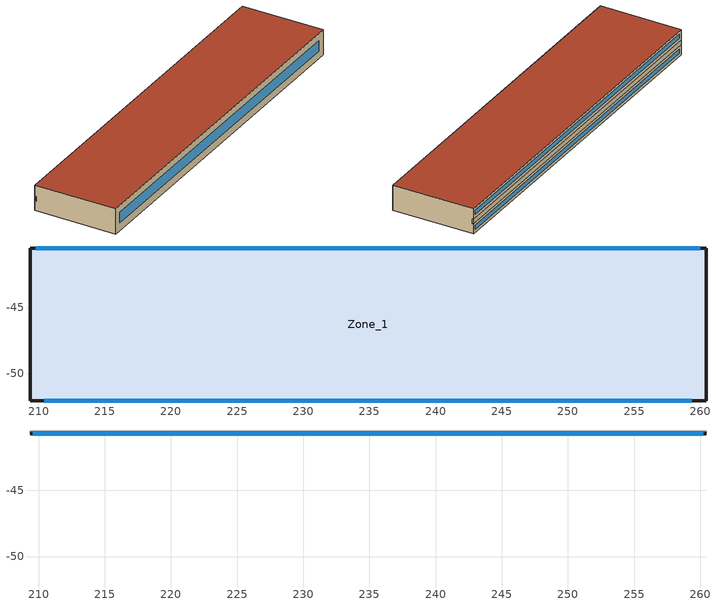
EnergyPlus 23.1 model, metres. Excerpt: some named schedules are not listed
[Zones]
Zone_1
 floor outside (UVal_0.3_Mass): 209.35,-40.52 260.44,-40.52 260.44,-52.06 209.35,-52.06 z9.18
 wall outside (UVal_0.3_Light): 260.44,-40.52 209.35,-40.52 z11.33:12.82; 260.44,-40.52 209.35,-40.52 z9.18:10.66; 209.35,-52.06 260.44,-52.06 z9.18:12.82; 260.44,-52.06,9.18 260.44,-40.52,9.18 260.44,-40.52,10.66 260.44,-40.71,10.58 260.44,-40.71,11.25 260.44,-40.52,11.33 260.44,-40.52,12.82 260.44,-52.06,12.82; 209.35,-40.52,9.18 209.35,-52.06,9.18 209.35,-52.06,12.82 209.35,-40.52,12.82 209.35,-40.52,11.33 209.35,-40.71,11.25 209.35,-40.71,10.58 209.35,-40.52,10.66
 wall to Zone_0 (Interior Partition (Mass)_FLIPPED): 260.44,-40.52 209.35,-40.52 z10.66:11.33; 260.44,-40.71,10.58 260.44,-40.52,10.66 260.44,-40.52,11.33 260.44,-40.71,11.25; 209.35,-40.52,10.66 209.35,-40.71,10.58 209.35,-40.71,11.25 209.35,-40.52,11.33
 window (90.1-2019 Nonresidential CZ 0 Glazing (Operable)): 260,-40.52 209.79,-40.52 z11.77:12.38; 260,-40.52 209.79,-40.52 z9.62:10.22; 210.41,-52.06 259.38,-52.06 z10.24:11.76
 roof outside (300mmInsulation 200mmConcrete): 209.35,-40.52 209.35,-52.06 260.44,-52.06 260.44,-40.52 z12.82
Zone_0
 floor outside (UVal_0.3_Mass): 260.44,-40.71,10.58 209.35,-40.71,10.58 209.35,-40.52,10.66 260.44,-40.52,10.66
 wall outside (UVal_0.3_Light): 209.35,-40.71 260.44,-40.71 z10.58:11.25
 window (90.1-2019 Nonresidential CZ 0 Glazing (Operable)): 209.55,-40.71 260.24,-40.71 z10.78:11.05
 roof outside (300mmInsulation 200mmConcrete): 209.35,-40.71,11.25 260.44,-40.71,11.25 260.44,-40.52,11.33 209.35,-40.52,11.33
[Site:GroundTemperature:BuildingSurface]
18, 18, 18, 18, 18, 18, 18, 18, 18, 18, 18, 18
[Site:GroundReflectance]
0.2, 0.2, 0.2, 0.2, 0.2, 0.2, 0.2, 0.2, 0.2, 0.2, 0.2, 0.2
[Site:GroundReflectance:SnowModifier]
1, 1
[Site:WeatherStation]
Wind Sensor Height Above Ground {m}=10; Wind Speed Profile Exponent=0.22; Wind Speed Profile Boundary Layer Thickness {m}=370; Air Temperature Sensor Height Above Ground {m}=1.5
[SizingPeriod:WeatherFileConditionType] Use Weather File Daylight Saving Period=No; Use Weather File Rain and Snow Indicators=No
Name | Period Selection | Day Type
Extreme Summer Weather Period for Design | SummerExtreme | SummerDesignDay
Extreme Winter Weather Period for Design | WinterExtreme | WinterDesignDay
[Building]
Building: North Axis {deg}=0; Terrain=Suburbs; Loads Convergence Tolerance Value=0.04; Temperature Convergence Tolerance Value {deltaC}=0.25; Solar Distribution=FullExterior; Maximum Number of Warmup Days=25; Minimum Number of Warmup Days=6
[Construction]
Interior Partition (Mass)_FLIPPED: Plaster_0.013_Interior Partition (Mass), Plaster_0.013_Interior Partition (Mass)
300mmInsulation 200mmConcrete: XPS Board_0.3_300mmInsulation 200mmConcrete, General Concrete_0.2_300mmInsulation 200mmConcrete
UVal_0.3_Mass: Mineral Wool_0.1255_UVal_0.3_Mass, General Concrete_0.2_UVal_0.3_Mass
UVal_0.3_Light: Mineral Wool_0.127_UVal_0.3_Light, Gypsum Board_0.02_UVal_0.3_Light
90.1-2019 Nonresidential CZ 0 Glazing (Operable): 90.1-2019 Nonresidential CZ 0 Glazing (Operable)Window
[Material]
Plaster_0.013_Interior Partition (Mass): Roughness=Rough; @Interior Partition (Mass):Plaster-Thickness@ [m]=0.013; @Interior Partition (Mass):Plaster-Conductivity@ [W/m-K]=1; @Interior Partition (Mass):Plaster-Density@ [kg/m3]=2000; @Interior Partition (Mass):Plaster-SpecificHeat@ [J/kg-K]=1130; @Interior Partition (Mass):Plaster-ThermalEmittance@=0.9; @Interior Partition (Mass):Plaster-SolarAbsorptance@=0.7; @Interior Partition (Mass):Plaster-VisibleAbsorptance@=0.7
XPS Board_0.3_300mmInsulation 200mmConcrete: Roughness=Rough; @300mmInsulation 200mmConcrete:XPS Board-Thickness@ [m]=0.3; @300mmInsulation 200mmConcrete:XPS Board-Conductivity@ [W/m-K]=0.034; @300mmInsulation 200mmConcrete:XPS Board-Density@ [kg/m3]=35; @300mmInsulation 200mmConcrete:XPS Board-SpecificHeat@ [J/kg-K]=1400; @300mmInsulation 200mmConcrete:XPS Board-ThermalEmittance@=0.9; @300mmInsulation 200mmConcrete:XPS Board-SolarAbsorptance@=0.7; @300mmInsulation 200mmConcrete:XPS Board-VisibleAbsorptance@=0.7
General Concrete_0.2_300mmInsulation 200mmConcrete: Roughness=Rough; @300mmInsulation 200mmConcrete:General Concrete-Thickness@ [m]=0.2; @300mmInsulation 200mmConcrete:General Concrete-Conductivity@ [W/m-K]=2; @300mmInsulation 200mmConcrete:General Concrete-Density@ [kg/m3]=2400; @300mmInsulation 200mmConcrete:General Concrete-SpecificHeat@ [J/kg-K]=950; @300mmInsulation 200mmConcrete:General Concrete-ThermalEmittance@=0.9; @300mmInsulation 200mmConcrete:General Concrete-SolarAbsorptance@=0.7; @300mmInsulation 200mmConcrete:General Concrete-VisibleAbsorptance@=0.7
Mineral Wool_0.1255_UVal_0.3_Mass: Roughness=Rough; @UVal_0.3_Mass:Mineral Wool-Thickness@ [m]=0.1255; @UVal_0.3_Mass:Mineral Wool-Conductivity@ [W/m-K]=0.041; @UVal_0.3_Mass:Mineral Wool-Density@ [kg/m3]=155; @UVal_0.3_Mass:Mineral Wool-SpecificHeat@ [J/kg-K]=1130; @UVal_0.3_Mass:Mineral Wool-ThermalEmittance@=0.9; @UVal_0.3_Mass:Mineral Wool-SolarAbsorptance@=0.7; @UVal_0.3_Mass:Mineral Wool-VisibleAbsorptance@=0.7
General Concrete_0.2_UVal_0.3_Mass: Roughness=Rough; @UVal_0.3_Mass:General Concrete-Thickness@ [m]=0.2; @UVal_0.3_Mass:General Concrete-Conductivity@ [W/m-K]=2; @UVal_0.3_Mass:General Concrete-Density@ [kg/m3]=2400; @UVal_0.3_Mass:General Concrete-SpecificHeat@ [J/kg-K]=950; @UVal_0.3_Mass:General Concrete-ThermalEmittance@=0.9; @UVal_0.3_Mass:General Concrete-SolarAbsorptance@=0.7; @UVal_0.3_Mass:General Concrete-VisibleAbsorptance@=0.7
Mineral Wool_0.127_UVal_0.3_Light: Roughness=Rough; @UVal_0.3_Light:Mineral Wool-Thickness@ [m]=0.127; @UVal_0.3_Light:Mineral Wool-Conductivity@ [W/m-K]=0.041; @UVal_0.3_Light:Mineral Wool-Density@ [kg/m3]=155; @UVal_0.3_Light:Mineral Wool-SpecificHeat@ [J/kg-K]=1130; @UVal_0.3_Light:Mineral Wool-ThermalEmittance@=0.9; @UVal_0.3_Light:Mineral Wool-SolarAbsorptance@=0.7; @UVal_0.3_Light:Mineral Wool-VisibleAbsorptance@=0.7
Gypsum Board_0.02_UVal_0.3_Light: Roughness=MediumSmooth; @UVal_0.3_Light:Gypsum Board-Thickness@ [m]=0.02; @UVal_0.3_Light:Gypsum Board-Conductivity@ [W/m-K]=0.16; @UVal_0.3_Light:Gypsum Board-Density@ [kg/m3]=800; @UVal_0.3_Light:Gypsum Board-SpecificHeat@ [J/kg-K]=1090; @UVal_0.3_Light:Gypsum Board-ThermalEmittance@=0.9; @UVal_0.3_Light:Gypsum Board-SolarAbsorptance@=0.7; @UVal_0.3_Light:Gypsum Board-VisibleAbsorptance@=0.7
[WindowMaterial:SimpleGlazingSystem]
90.1-2019 Nonresidential CZ 0 Glazing (Operable)Window: @90.1-2019 Nonresidential CZ 0 Glazing (Operable)-UValue@=3.52052; @90.1-2019 Nonresidential CZ 0 Glazing (Operable)-SolarHeatGainCoefficient@=0.2; @90.1-2019 Nonresidential CZ 0 Glazing (Operable)-VisibleTransmittance@=0.22
[Zone] Rotation [deg]=0; Type=1; Multiplier=1; Zone Inside Convection Algorithm=TARP; Zone Outside Convection Algorithm=DOE-2
Name | Volume [m3] | Area [m2]
Zone_0 | 6.41656 | 10.4188
Zone_1 | 2144.97 | 589.511
[People] OccupancySchedule=occOffice_M; Number of People Calculation Method=People/Area; PeopleDensity [person/m2]=0.43; Fraction Radiant=0.3; Sensible Heat Fraction=AUTOCALCULATE; Carbon Dioxide Generation Rate [m3/s-W]=3.82e-08; Enable ASHRAE 55 Comfort Warnings=No; Mean Radiant Temperature Calculation Type=ZoneAveraged; Clothing Insulation Calculation Method=DynamicClothingModelASHRAE55; Air Velocity Schedule=AirSpeed 0; Thermal Comfort Model 1 Type=AdaptiveASH55
Name | Zone or ZoneList | Activity Level Schedule | Work Efficiency Schedule
People Zone_0 | Zone_0 | Zone_0PeopleActivity | Zone_0WorkEfficiency
People Zone_1 | Zone_1 | Zone_1PeopleActivity | Zone_1WorkEfficiency
[ElectricEquipment] EquipmentAvailibilitySchedule=equipOffice_M; Design Level Calculation Method=Watts/Area; EquipmentPowerDensity [W/m2]=39.11; Fraction Latent=0; Fraction Radiant=.2; Fraction Lost=0
Name | Zone or ZoneList
Zone_0 Equipment | Zone_0
Zone_1 Equipment | Zone_1
[Lights] LightsAvailibilitySchedule=lightsOffice_M; Design Level Calculation Method=Watts/Area; LightingPowerDensity [W/m2]=25.6; Return Air Fraction=0; Fraction Radiant=.42; Fraction Visible=.18; Fraction Replaceable=1
Name | Zone or ZoneList
Zone_0 General lighting | Zone_0
Zone_1 General lighting | Zone_1
[Daylighting:Controls] Daylighting Method=SplitFlux; Lighting control type { 1 = continuous,2 = stepped,3 = continuous / off}=Continuous; Minimum Input Power Fraction for Continuous Dimming Control=0.1; Minimum Light Output Fraction for Continuous Dimming Control=0.1; Number of Stepped Control Steps=3; Probability Lighting will be Reset When Needed in Manual Stepped Control=1; Maximum Allowable Discomfort Glare Index=22; Fraction of Zone Controlled by Reference Point 1=1
Name | Zone | @Zone_0-LightsAvailibilitySchedule@ | Daylighting Reference Point 1 | @Zone_0-IlluminanceSetpoint@ [lux at Reference Point 1] | @Zone_1-LightsAvailibilitySchedule@ | @Zone_1-IlluminanceSetpoint@ [lux at Reference Point 1]
Zone_0_DaylCtrl | Zone_0 | lightsOffice_M | Zone_0_DaylCtrlRefPt1 | 500
Zone_1_DaylCtrl | Zone_1 |  | Zone_1_DaylCtrlRefPt1 |  | lightsOffice_M | 500
[ZoneVentilation:WindandStackOpenArea] Opening Effectiveness=0; Effective Angle {deg}=0; Discharge Coefficient for Opening=0.6; Minimum Indoor Temperature {C}=22; Maximum Indoor Temperature {C}=100; Delta Temperature {deltaC}=1; Minimum Outdoor Temperature {C}=0; Maximum Outdoor Temperature {C}=30; Maximum Wind Speed {m/s}=40
Name | Zone | Opening Area {m2} | Opening Area Fraction Schedule | Height Difference {m}
Zone_0NatVent_Buoy | Zone_0 | 10.9331 | NatVentAvail_Zone_0 | 0.0674091
Zone_1NatVent_Buoy | Zone_1 | 108.024 | NatVentAvail_Zone_1 | 0.692944
[ZoneInfiltration:DesignFlowRate] Schedule=On; Design Flow Rate Calculation Method=Flow/ExteriorArea; Flow per Exterior Surface Area [m3/s-m2]=0.00056896
Name | Zone or ZoneList | @Zone_0-InfiltrationConstantCoefficient@ | @Zone_0-InfiltrationTemperatureCoefficient@ | @Zone_0-InfiltrationWindVelocityCoefficient@ | @Zone_0-InfiltrationWindVelocitySquaredCoefficient@ | @Zone_1-InfiltrationConstantCoefficient@ | @Zone_1-InfiltrationTemperatureCoefficient@ | @Zone_1-InfiltrationWindVelocityCoefficient@ | @Zone_1-InfiltrationWindVelocitySquaredCoefficient@
Zone_0Infiltration | Zone_0 | 1 | 0 | 0 | 0
Zone_1Infiltration | Zone_1 |  |  |  |  | 1 | 0 | 0 | 0
[Zone equipment]
Zone_0: Zone_0 Ideal Loads Air
Zone_1: Zone_1 Ideal Loads Air
[Sizing:Zone] Zone Cooling Design Supply Air Temperature Input Method=SupplyAirTemperature; Zone Cooling Design Supply Air Temperature {C}=12; Zone Heating Design Supply Air Temperature Input Method=SupplyAirTemperature; Zone Heating Design Supply Air Temperature {C}=35; Zone Cooling Design Supply Air Humidity Ratio {kgWater/kgDryAir}=0.009; Zone Heating Design Supply Air Humidity Ratio {kgWater/kgDryAir}=0.004; Zone Heating Sizing Factor=1.15; Zone Cooling Sizing Factor=1.15; Cooling Design Air Flow Method=DesignDay; Heating Design Air Flow Method=DesignDay
Name | Design Specification Outdoor Air Object
Zone_0 | Zone_0MinFreshAir
Zone_1 | Zone_1MinFreshAir
[ZoneControl:Thermostat]
Name | Zone or ZoneList | Control Type Schedule | Control 1
Zone_0 Thermostat | Zone_0 | Zone_0_ZoneControlTypeSched | Dual Setpoint - Zone Zone_0
Zone_1 Thermostat | Zone_1 | Zone_1_ZoneControlTypeSched | Dual Setpoint - Zone Zone_1
[ThermostatSetpoint:DualSetpoint]
Name | Heating Setpoint Temperature Schedule | Cooling Setpoint Temperature Schedule
Dual Setpoint - Zone Zone_0 | Zone_0Heating_SP_Sch | Zone_0Cooling_SP_Sch
Dual Setpoint - Zone Zone_1 | Zone_1Heating_SP_Sch | Zone_1Cooling_SP_Sch
[DesignSpecification:OutdoorAir] Outdoor Air Method=Sum; MechVentSchedule=AllOn
Name | @Zone_0-MinFreshAirPerson@ [m3/s-person] | @Zone_0-MinFreshAirArea@ [m3/s-m2] | @Zone_1-MinFreshAirPerson@ [m3/s-person] | @Zone_1-MinFreshAirArea@ [m3/s-m2]
Zone_0MinFreshAir | 0.01 | 0.001
Zone_1MinFreshAir |  |  | 0.01 | 0.001
[Schedule:Constant]
On: 1
AirSpeed 0: 0
Zone_0PeopleActivity; Zone_1PeopleActivity: Any Number, 125.28
Zone_0WorkEfficiency; Zone_1WorkEfficiency: Any Number, 0
Zone_0_ZoneControlTypeSched; Zone_1_ZoneControlTypeSched: 4
[Schedule:Year]
occOffice_M: Fraction, occOffice_M_0, 1, 1, 12, 31
lightsOffice_M: Fraction, lightsOffice_M_0, 1, 1, 12, 31
equipOffice_M: Fraction, equipOffice_M_0, 1, 1, 12, 31
NatVentAvail_Zone_0: Fraction, NatVentAvail_Zone_0_0, 1, 1, 1, 7, NatVentAvail_Zone_0_1, 1, 8, 1, 14, NatVentAvail_Zone_0_2, 1, 15, 1, 21, NatVentAvail_Zone_0_3, 1, 22, 1, 28, NatVentAvail_Zone_0_4, 1, 29, 2, 4, NatVentAvail_Zone_0_5, 2, 5, 2, 11, NatVentAvail_Zone_0_6, 2, 12, 2, 18, NatVentAvail_Zone_0_7, 2, 19, 2, 25, NatVentAvail_Zone_0_8, 2, 26, 3, 4, NatVentAvail_Zone_0_9, 3, 5, 3, 11, NatVentAvail_Zone_0_10, 3, 12, 3, 18, NatVentAvail_Zone_0_11, 3, 19, 3, 25, NatVentAvail_Zone_0_12, 3, 26, 4, 1, NatVentAvail_Zone_0_13, 4, 2, 4, 8, NatVentAvail_Zone_0_14, 4, 9, 4, 15, NatVentAvail_Zone_0_15, 4, 16, 4, 22, NatVentAvail_Zone_0_16, 4, 23, 4, 29, NatVentAvail_Zone_0_17, 4, 30, 5, 6, NatVentAvail_Zone_0_18, 5, 7, 5, 13, NatVentAvail_Zone_0_19, 5, 14, 5, 20, NatVentAvail_Zone_0_20, 5, 21, 5, 27, NatVentAvail_Zone_0_21, 5, 28, 6, 3, NatVentAvail_Zone_0_22, 6, 4, 6, 10, NatVentAvail_Zone_0_23, 6, 11, 6, 17, NatVentAvail_Zone_0_24, 6, 18, 6, 24, NatVentAvail_Zone_0_25, 6, 25, 7, 1, NatVentAvail_Zone_0_26, 7, 2, 7, 8, NatVentAvail_Zone_0_27, 7, 9, 7, 15, NatVentAvail_Zone_0_28, 7, 16, 7, 22, NatVentAvail_Zone_0_29, 7, 23, 7, 29, NatVentAvail_Zone_0_30, 7, 30, 8, 5, NatVentAvail_Zone_0_31, 8, 6, 8, 12, NatVentAvail_Zone_0_32, 8, 13, 8, 19, NatVentAvail_Zone_0_33, 8, 20, 8, 26, NatVentAvail_Zone_0_34, 8, 27, 9, 2, NatVentAvail_Zone_0_35, 9, 3, 9, 9, NatVentAvail_Zone_0_36, 9, 10, 9, 16, NatVentAvail_Zone_0_37, 9, 17, 9, 23, NatVentAvail_Zone_0_38, 9, 24, 9, 30, NatVentAvail_Zone_0_39, 10, 1, 10, 7, NatVentAvail_Zone_0_40, 10, 8, 10, 14, NatVentAvail_Zone_0_41, 10, 15, 10, 21, NatVentAvail_Zone_0_42, 10, 22, 10, 28, NatVentAvail_Zone_0_43, 10, 29, 11, 4, NatVentAvail_Zone_0_44, 11, 5, 11, 11, NatVentAvail_Zone_0_45, 11, 12, 11, 18, NatVentAvail_Zone_0_46, 11, 19, 11, 25, NatVentAvail_Zone_0_47, 11, 26, 12, 2, NatVentAvail_Zone_0_48, 12, 3, 12, 9, NatVentAvail_Zone_0_49, 12, 10, 12, 16, NatVentAvail_Zone_0_50, 12, 17, 12, 23, NatVentAvail_Zone_0_51, 12, 24, 12, 30, NatVentAvail_Zone_0_52, 12, 31, 12, 31
NatVentAvail_Zone_1: Fraction, NatVentAvail_Zone_1_0, 1, 1, 1, 7, NatVentAvail_Zone_1_1, 1, 8, 1, 14, NatVentAvail_Zone_1_2, 1, 15, 1, 21, NatVentAvail_Zone_1_3, 1, 22, 1, 28, NatVentAvail_Zone_1_4, 1, 29, 2, 4, NatVentAvail_Zone_1_5, 2, 5, 2, 11, NatVentAvail_Zone_1_6, 2, 12, 2, 18, NatVentAvail_Zone_1_7, 2, 19, 2, 25, NatVentAvail_Zone_1_8, 2, 26, 3, 4, NatVentAvail_Zone_1_9, 3, 5, 3, 11, NatVentAvail_Zone_1_10, 3, 12, 3, 18, NatVentAvail_Zone_1_11, 3, 19, 3, 25, NatVentAvail_Zone_1_12, 3, 26, 4, 1, NatVentAvail_Zone_1_13, 4, 2, 4, 8, NatVentAvail_Zone_1_14, 4, 9, 4, 15, NatVentAvail_Zone_1_15, 4, 16, 4, 22, NatVentAvail_Zone_1_16, 4, 23, 4, 29, NatVentAvail_Zone_1_17, 4, 30, 5, 6, NatVentAvail_Zone_1_18, 5, 7, 5, 13, NatVentAvail_Zone_1_19, 5, 14, 5, 20, NatVentAvail_Zone_1_20, 5, 21, 5, 27, NatVentAvail_Zone_1_21, 5, 28, 6, 3, NatVentAvail_Zone_1_22, 6, 4, 6, 10, NatVentAvail_Zone_1_23, 6, 11, 6, 17, NatVentAvail_Zone_1_24, 6, 18, 6, 24, NatVentAvail_Zone_1_25, 6, 25, 7, 1, NatVentAvail_Zone_1_26, 7, 2, 7, 8, NatVentAvail_Zone_1_27, 7, 9, 7, 15, NatVentAvail_Zone_1_28, 7, 16, 7, 22, NatVentAvail_Zone_1_29, 7, 23, 7, 29, NatVentAvail_Zone_1_30, 7, 30, 8, 5, NatVentAvail_Zone_1_31, 8, 6, 8, 12, NatVentAvail_Zone_1_32, 8, 13, 8, 19, NatVentAvail_Zone_1_33, 8, 20, 8, 26, NatVentAvail_Zone_1_34, 8, 27, 9, 2, NatVentAvail_Zone_1_35, 9, 3, 9, 9, NatVentAvail_Zone_1_36, 9, 10, 9, 16, NatVentAvail_Zone_1_37, 9, 17, 9, 23, NatVentAvail_Zone_1_38, 9, 24, 9, 30, NatVentAvail_Zone_1_39, 10, 1, 10, 7, NatVentAvail_Zone_1_40, 10, 8, 10, 14, NatVentAvail_Zone_1_41, 10, 15, 10, 21, NatVentAvail_Zone_1_42, 10, 22, 10, 28, NatVentAvail_Zone_1_43, 10, 29, 11, 4, NatVentAvail_Zone_1_44, 11, 5, 11, 11, NatVentAvail_Zone_1_45, 11, 12, 11, 18, NatVentAvail_Zone_1_46, 11, 19, 11, 25, NatVentAvail_Zone_1_47, 11, 26, 12, 2, NatVentAvail_Zone_1_48, 12, 3, 12, 9, NatVentAvail_Zone_1_49, 12, 10, 12, 16, NatVentAvail_Zone_1_50, 12, 17, 12, 23, NatVentAvail_Zone_1_51, 12, 24, 12, 30, NatVentAvail_Zone_1_52, 12, 31, 12, 31
[Schedule:Week:Daily]
occOffice_M_0; lightsOffice_M_0; equipOffice_M_0: 77088b5f-ed82-42ba-b400-def5a643b049, 77088b5f-ed82-42ba-b400-def5a643b049, 77088b5f-ed82-42ba-b400-def5a643b049, 77088b5f-ed82-42ba-b400-def5a643b049, 77088b5f-ed82-42ba-b400-def5a643b049, 77088b5f-ed82-42ba-b400-def5a643b049, 77088b5f-ed82-42ba-b400-def5a643b049, 77088b5f-ed82-42ba-b400-def5a643b049, 77088b5f-ed82-42ba-b400-def5a643b049, 77088b5f-ed82-42ba-b400-def5a643b049, 77088b5f-ed82-42ba-b400-def5a643b049, 77088b5f-ed82-42ba-b400-def5a643b049
NatVentAvail_Zone_0_0: 2a518f80-de97-4bb9-af46-7a5617ea188c, 47d5e172-7297-4fef-9ea7-efa298b10b6d, c24f8aea-1dfe-4a02-816f-de10271d57a0, 1cbbe566-5f13-4dcf-ae0f-5bc44530deb6, 738e4c43-c86f-4278-9d3e-befb8e2fe039, 6d1a37e9-a8d0-401b-a47d-65825c45db54, cfb4d723-1773-4a2c-bf0c-f8168f039f06, 2a518f80-de97-4bb9-af46-7a5617ea188c, 2a518f80-de97-4bb9-af46-7a5617ea188c, 2a518f80-de97-4bb9-af46-7a5617ea188c, 2a518f80-de97-4bb9-af46-7a5617ea188c, 2a518f80-de97-4bb9-af46-7a5617ea188c
NatVentAvail_Zone_0_1: a2ee0572-c58b-4f4a-8b26-9f82c7ef978e, dd737f40-c321-4089-825c-55a95fa1484e, 90ebf90b-8091-49e9-a4b4-ebbd1242a453, 49e8a078-9901-45cf-9446-a39c354928b8, 2c235abc-c36e-4426-9da4-70d3cc6d7f61, 9856ad43-48ed-4d23-8c21-655afc350eb0, 2b83028e-0ad2-44e4-bbf9-14e9319295e5, a2ee0572-c58b-4f4a-8b26-9f82c7ef978e, a2ee0572-c58b-4f4a-8b26-9f82c7ef978e, a2ee0572-c58b-4f4a-8b26-9f82c7ef978e, a2ee0572-c58b-4f4a-8b26-9f82c7ef978e, a2ee0572-c58b-4f4a-8b26-9f82c7ef978e
NatVentAvail_Zone_0_2: f052acc6-df28-4e2a-a212-0ede1b08d9e5, 50e7fd2f-513f-4318-8dac-979635dd03cb, 2c235abc-c36e-4426-9da4-70d3cc6d7f61, 7e642da2-e4c3-4f66-860d-59ea307698f1, 47d5e172-7297-4fef-9ea7-efa298b10b6d, f913ca1a-c52a-4259-9014-1e8f4399746e, 677ea048-126d-42d0-b1e0-984ff82ab856, f052acc6-df28-4e2a-a212-0ede1b08d9e5, f052acc6-df28-4e2a-a212-0ede1b08d9e5, f052acc6-df28-4e2a-a212-0ede1b08d9e5, f052acc6-df28-4e2a-a212-0ede1b08d9e5, f052acc6-df28-4e2a-a212-0ede1b08d9e5
NatVentAvail_Zone_0_3: a957bf78-9302-48a8-a660-0af6b0267a2b, d4d43b22-6910-440b-bd69-453819fc78b2, 97f84dbe-9e50-4f19-b6d5-9147c075f3e8, 13c2069f-7f2b-4032-af22-d2257ecb7c86, 43fa2f1a-081e-4e57-9523-56809cfe9ae8, 2a518f80-de97-4bb9-af46-7a5617ea188c, 2c5ece8a-8cd3-48a1-8d32-dba01f61282a, a957bf78-9302-48a8-a660-0af6b0267a2b, a957bf78-9302-48a8-a660-0af6b0267a2b, a957bf78-9302-48a8-a660-0af6b0267a2b, a957bf78-9302-48a8-a660-0af6b0267a2b, a957bf78-9302-48a8-a660-0af6b0267a2b
NatVentAvail_Zone_0_4: c02b487c-343c-471e-be81-e33139612448, 81bfd1af-3ed5-403e-80ec-4a4fbec1f1d0, 4934fc49-db1e-494b-a805-a1d7657aecd0, 0eb65f95-943a-4c6f-bcb2-b52d1ae4e918, 96f81800-34da-4eb9-84c7-3f31430c5264, 8c95ba37-2a9a-4fdb-82d1-64b9beb8b07c, 81bfd1af-3ed5-403e-80ec-4a4fbec1f1d0, c02b487c-343c-471e-be81-e33139612448, c02b487c-343c-471e-be81-e33139612448, c02b487c-343c-471e-be81-e33139612448, c02b487c-343c-471e-be81-e33139612448, c02b487c-343c-471e-be81-e33139612448
NatVentAvail_Zone_0_5: b1491252-2028-4153-8a61-6493cbad3d1b, e707575f-bc4c-4089-bc94-ff85867305f2, c1dc3923-95b6-4a2e-9c91-c4782262732f, 0b997fd8-4aac-4612-8793-7564ac021fc0, 63b4f569-3e4d-4e7e-9ee5-26138d131d1b, bb3cded4-596f-4fe6-b286-6fbebae6384e, 5573caec-7eec-4ef4-acf2-bac33305f6b9, b1491252-2028-4153-8a61-6493cbad3d1b, b1491252-2028-4153-8a61-6493cbad3d1b, b1491252-2028-4153-8a61-6493cbad3d1b, b1491252-2028-4153-8a61-6493cbad3d1b, b1491252-2028-4153-8a61-6493cbad3d1b
NatVentAvail_Zone_0_6: f35037ca-fbd8-4963-ae31-45f3027a8ee4, 21d05566-82e3-4c5e-8334-fb49de5c2458, 03fb23c5-8bab-4270-99d3-62dd1b414376, 335e553b-d8ce-4f0d-b87d-e93ba1132adf, 3092ac31-7028-4560-b4f3-f1ee70c2b2f9, ab547eff-f473-4787-a973-d52507695cc9, 2c17ef98-4bdc-498b-bd5c-c32e9281ee34, f35037ca-fbd8-4963-ae31-45f3027a8ee4, f35037ca-fbd8-4963-ae31-45f3027a8ee4, f35037ca-fbd8-4963-ae31-45f3027a8ee4, f35037ca-fbd8-4963-ae31-45f3027a8ee4, f35037ca-fbd8-4963-ae31-45f3027a8ee4
NatVentAvail_Zone_0_7: caee7d5f-26fa-48af-a3f8-2b9354922236, 6a91578c-c5ac-4fd5-a678-06214a411efe, daa7dffc-faa2-44c0-9aff-7a8a22278adb, 2b6f6364-8ae1-4fb8-94cc-22b9181fa33a, b352f36f-0648-433d-b2e5-df2f810b7fa0, d0199849-811e-4b51-b3b1-aced9c8f4099, 8403e9a5-54d5-4e51-84ac-bd3cb015ce49, caee7d5f-26fa-48af-a3f8-2b9354922236, caee7d5f-26fa-48af-a3f8-2b9354922236, caee7d5f-26fa-48af-a3f8-2b9354922236, caee7d5f-26fa-48af-a3f8-2b9354922236, caee7d5f-26fa-48af-a3f8-2b9354922236
NatVentAvail_Zone_0_8: 3c0015a0-7c83-4975-8943-625b42cae14c, 9c365b88-51c0-4036-8902-e6414ebe87e9, acd1d2db-8263-4e17-a9ea-5fcf63168bfc, 5b01dc8a-455e-430f-be2b-e5a3199aa147, 9a3aec88-395d-4171-bab1-333be00cb719, deff7fb6-1233-4355-ba53-d50b61412139, 7a9c21eb-80cf-4c52-a404-22f649150de2, 3c0015a0-7c83-4975-8943-625b42cae14c, 3c0015a0-7c83-4975-8943-625b42cae14c, 3c0015a0-7c83-4975-8943-625b42cae14c, 3c0015a0-7c83-4975-8943-625b42cae14c, 3c0015a0-7c83-4975-8943-625b42cae14c
NatVentAvail_Zone_0_9: aa54b486-c036-4ccf-a5ec-482161f9d1a0, 4409dc2b-422c-48df-b806-3462b4ea9b75, 7a9c21eb-80cf-4c52-a404-22f649150de2, 15300256-523c-4ba7-9399-58c8b4cf82f0, 11c92792-121f-4a19-b1a8-cab4cc7b7568, 193ee268-4f1c-4491-b7dc-fc95fa7f2c22, d61deb23-7a2c-4bdb-87eb-37986b3f47b9, aa54b486-c036-4ccf-a5ec-482161f9d1a0, aa54b486-c036-4ccf-a5ec-482161f9d1a0, aa54b486-c036-4ccf-a5ec-482161f9d1a0, aa54b486-c036-4ccf-a5ec-482161f9d1a0, aa54b486-c036-4ccf-a5ec-482161f9d1a0
NatVentAvail_Zone_0_10: 6f7b168e-d2fe-4b2f-b041-8a0086aa92a8, 7a9c21eb-80cf-4c52-a404-22f649150de2, 8902fb73-14b3-4015-8892-243d7f4035e9, b9d64ca5-726b-46cd-8ea4-ae8daa22fcee, 6b67eb7a-aaec-4818-a05f-3f96ef897238, f8ea0db0-a31c-4801-8f99-5d2a0b011c13, 9652c9ee-0449-4b60-9731-b0c949bdf395, 6f7b168e-d2fe-4b2f-b041-8a0086aa92a8, 6f7b168e-d2fe-4b2f-b041-8a0086aa92a8, 6f7b168e-d2fe-4b2f-b041-8a0086aa92a8, 6f7b168e-d2fe-4b2f-b041-8a0086aa92a8, 6f7b168e-d2fe-4b2f-b041-8a0086aa92a8
NatVentAvail_Zone_0_11: 7a9c21eb-80cf-4c52-a404-22f649150de2, cca85a2b-502b-457d-be32-72bb628673fe, 89a12628-9f62-4179-9b97-b241d7d7c473, 4d93b0f2-717d-4438-857c-af80a3c4e3bf, 7ae87f65-995a-49f3-a33d-63d19bd1f764, faaba768-ddd8-4938-9a8a-62429549dfe6, 32b04c42-fe6a-4795-81cb-188a09a98502, 7a9c21eb-80cf-4c52-a404-22f649150de2, 7a9c21eb-80cf-4c52-a404-22f649150de2, 7a9c21eb-80cf-4c52-a404-22f649150de2, 7a9c21eb-80cf-4c52-a404-22f649150de2, 7a9c21eb-80cf-4c52-a404-22f649150de2
NatVentAvail_Zone_0_12: 8d6d8014-f4c9-4cd8-93b3-1ca0af03c994, ca792081-6c4f-4f1f-b278-1aedaaaf0698, 3e417aa0-8741-4103-bd16-7ad589803e2b, f07e16d1-21e8-4230-9ed4-3984e175f0bb, d1427d59-8656-42cc-922f-e5ba14e9b123, 51c70e09-dba3-4ead-b776-e0524bafae63, 89a5dd6a-1b7c-47de-b88e-d5f004eb6d34, 8d6d8014-f4c9-4cd8-93b3-1ca0af03c994, 8d6d8014-f4c9-4cd8-93b3-1ca0af03c994, 8d6d8014-f4c9-4cd8-93b3-1ca0af03c994, 8d6d8014-f4c9-4cd8-93b3-1ca0af03c994, 8d6d8014-f4c9-4cd8-93b3-1ca0af03c994
NatVentAvail_Zone_0_13: a7c5f3d4-208d-459e-bce0-384e2fbacbd3, 559ff331-aaec-42fd-9f7f-fe954d016d68, dfaa4633-e67a-4a0a-9be0-da729e541791, 82b44f58-5861-43ca-8494-60492f3df2e9, 2af22c84-25c7-4b5c-8f75-3d119aca7bbb, 08b04fac-b8e4-494d-8755-c7d5a0cc9b75, a4c1f0bd-d03a-467d-8bdf-c1c425ec8177, a7c5f3d4-208d-459e-bce0-384e2fbacbd3, a7c5f3d4-208d-459e-bce0-384e2fbacbd3, a7c5f3d4-208d-459e-bce0-384e2fbacbd3, a7c5f3d4-208d-459e-bce0-384e2fbacbd3, a7c5f3d4-208d-459e-bce0-384e2fbacbd3
NatVentAvail_Zone_0_14: 360e8374-bdae-492e-9e92-d59e597f767b, 4cac9b0b-0590-428a-a751-05f1bf1a5be3, 24977081-ed4a-4a27-9e8c-b11cadde68b4, 5616d25d-ec74-4691-9958-6c9f7899a0cb, cb711628-c3b2-4d1e-b0cb-4b5bdd440211, c75690f4-39e2-4745-947c-6061b83dd841, e04b1f85-e567-460b-bb56-c5208498b013, 360e8374-bdae-492e-9e92-d59e597f767b, 360e8374-bdae-492e-9e92-d59e597f767b, 360e8374-bdae-492e-9e92-d59e597f767b, 360e8374-bdae-492e-9e92-d59e597f767b, 360e8374-bdae-492e-9e92-d59e597f767b
NatVentAvail_Zone_0_15: 51aa7eb5-1467-42c0-abf6-2a68a3222b07, 6def4635-e2e4-4e7b-b2ac-ce7b5f61a31c, b6858ce3-132b-4dad-9ce2-6c57d3e2b7a2, 6ee5e2ac-34a7-49e2-baf8-49d15d107df6, 02120f08-4f7f-42a2-8188-d59a1e894634, abee59a3-edce-4826-b702-dad5f60b9c61, 7d33f980-9bc0-47de-a709-0d46a6c5ad86, 51aa7eb5-1467-42c0-abf6-2a68a3222b07, 51aa7eb5-1467-42c0-abf6-2a68a3222b07, 51aa7eb5-1467-42c0-abf6-2a68a3222b07, 51aa7eb5-1467-42c0-abf6-2a68a3222b07, 51aa7eb5-1467-42c0-abf6-2a68a3222b07
NatVentAvail_Zone_0_16: 32ce63b6-7258-4c37-a670-96866be5261e, 5e30685c-b185-41f3-aedd-9076064208c7, 3163e81a-2bf8-44f8-ab74-c5404a363dde, 999e5a6f-debf-40f2-a33e-d1fdb83a4ef2, 508ceb40-246e-4973-8698-d7cae9f8c292, bfabeba1-0d60-49b3-9697-a3861789912b, 0d8270cb-5cef-4e7a-acd7-4b10be6fba3a, 32ce63b6-7258-4c37-a670-96866be5261e, 32ce63b6-7258-4c37-a670-96866be5261e, 32ce63b6-7258-4c37-a670-96866be5261e, 32ce63b6-7258-4c37-a670-96866be5261e, 32ce63b6-7258-4c37-a670-96866be5261e
NatVentAvail_Zone_0_17: 06a6794f-27c7-4398-b96c-e1c7610b5240, 09084aee-9265-470f-b834-e97162b33f1e, 014b457d-53b3-4130-af7f-9ec23bd8dc46, 3dae5b4f-6149-4244-b5ac-c93b888f2334, 94ce4d7a-35b2-45de-9f6c-4a884a70e422, a24ed555-ae9e-4e97-81c3-e72a4d5d37da, 3de81b6d-393b-46eb-98bd-c3936d118b34, 06a6794f-27c7-4398-b96c-e1c7610b5240, 06a6794f-27c7-4398-b96c-e1c7610b5240, 06a6794f-27c7-4398-b96c-e1c7610b5240, 06a6794f-27c7-4398-b96c-e1c7610b5240, 06a6794f-27c7-4398-b96c-e1c7610b5240
NatVentAvail_Zone_0_18: 4c648879-b919-4f7a-9fc1-473dae928040, 06ef1d23-51b4-4211-9eae-430e4932aff5, d49da499-e83b-4a7f-ab9d-aa0c8acadc07, 4c648879-b919-4f7a-9fc1-473dae928040, 7ac3d23f-30de-4422-9b30-57b95bd4099b, ad609cd7-707b-4d76-a0e1-c76004215414, f09566c1-cc1e-484b-89ad-f0db0f660e4a, 4c648879-b919-4f7a-9fc1-473dae928040, 4c648879-b919-4f7a-9fc1-473dae928040, 4c648879-b919-4f7a-9fc1-473dae928040, 4c648879-b919-4f7a-9fc1-473dae928040, 4c648879-b919-4f7a-9fc1-473dae928040
NatVentAvail_Zone_0_19: 05f8793d-a904-4c70-9b61-7ec0e3cdf1ea, a5f2d711-4885-4649-890d-3f46065e3703, 9b58f191-3b71-45e8-ae8e-489a3dd5c8be, 9bfd9b8b-bfe8-40dd-9b38-85a460910fcc, 76d49f6b-a2b3-4fb0-a58a-e76ceb0c7dd7, df46ed6d-88d4-4fa0-8ad3-af04789493ab, 1632098b-4255-4960-ab00-788ab5073141, 05f8793d-a904-4c70-9b61-7ec0e3cdf1ea, 05f8793d-a904-4c70-9b61-7ec0e3cdf1ea, 05f8793d-a904-4c70-9b61-7ec0e3cdf1ea, 05f8793d-a904-4c70-9b61-7ec0e3cdf1ea, 05f8793d-a904-4c70-9b61-7ec0e3cdf1ea
NatVentAvail_Zone_0_20: c3507889-11c4-431a-91ba-e31a27e69f52, e74c6333-cb48-4cb4-9e7f-37c8490cdea2, 05f8793d-a904-4c70-9b61-7ec0e3cdf1ea, 7d64c2bf-8d05-4708-bdc5-e9b3823b62dd, 84e19ffe-50b4-423e-94de-32ceec3d60d6, 643fbe1d-bacb-4c5d-b456-291d6118e16c, caf416ef-a8b9-4535-85d9-a7056cbd052a, c3507889-11c4-431a-91ba-e31a27e69f52, c3507889-11c4-431a-91ba-e31a27e69f52, c3507889-11c4-431a-91ba-e31a27e69f52, c3507889-11c4-431a-91ba-e31a27e69f52, c3507889-11c4-431a-91ba-e31a27e69f52
NatVentAvail_Zone_0_21: 9337cb0c-cfa3-4c79-acff-ef46697ccab2, e707575f-bc4c-4089-bc94-ff85867305f2, c5416478-fc8b-42bc-bd83-594f3973fe85, 6f80d56c-634f-40c4-8261-c99cc67249dc, 4f43f26d-a31e-46a0-99b1-241baea0dbc8, 3eecc026-75df-4e20-8a48-9d493a748fa6, 2790287a-1077-44da-ba88-afed5955dcb0, 9337cb0c-cfa3-4c79-acff-ef46697ccab2, 9337cb0c-cfa3-4c79-acff-ef46697ccab2, 9337cb0c-cfa3-4c79-acff-ef46697ccab2, 9337cb0c-cfa3-4c79-acff-ef46697ccab2, 9337cb0c-cfa3-4c79-acff-ef46697ccab2
NatVentAvail_Zone_0_22: 5014b7bf-0f3b-4f88-82e1-5c7e37b47ccc, 4cbb354e-d652-4e18-bf59-3ec108f1b99d, 2cdbb8eb-ea1e-4ebd-97d2-d533860ffe19, 89ab9fbc-b2a6-4023-8b6e-f502ba304b0e, 7627b55e-506c-46ab-8e65-d9c017943601, be56ddc0-3787-459c-94f0-0519ecd6419c, 65120fd8-c652-41c3-a5b2-b18f9619ba42, 5014b7bf-0f3b-4f88-82e1-5c7e37b47ccc, 5014b7bf-0f3b-4f88-82e1-5c7e37b47ccc, 5014b7bf-0f3b-4f88-82e1-5c7e37b47ccc, 5014b7bf-0f3b-4f88-82e1-5c7e37b47ccc, 5014b7bf-0f3b-4f88-82e1-5c7e37b47ccc
NatVentAvail_Zone_0_23: f36a3708-31f7-4b9a-b172-f471e19533d6, 724c5166-6311-40a2-a4d3-92b768907848, e8e53bc4-c6cf-447f-b63c-f0dfd1973b45, d451554e-48f6-4be6-b7e0-6343f0fd870d, 4f37ca4c-4eae-4c5f-b22b-e1bcc25291b9, 8d3fd4d4-9dfb-41ab-b0d7-c55f23e41bc8, d68a8bf3-7db2-44a4-aed3-649e557aac75, f36a3708-31f7-4b9a-b172-f471e19533d6, f36a3708-31f7-4b9a-b172-f471e19533d6, f36a3708-31f7-4b9a-b172-f471e19533d6, f36a3708-31f7-4b9a-b172-f471e19533d6, f36a3708-31f7-4b9a-b172-f471e19533d6
NatVentAvail_Zone_0_24: 0a0ea5c2-fb19-4d7c-91f2-68723ee16685, f1803b44-4dfd-4cdc-be74-34fc38445c17, 1339d6ff-0d47-4982-98fc-9898c12b3a01, 03ef7c7d-6248-4670-ae84-ff04aaef5089, c1c5c754-922a-4c9e-a5cf-b540e5660b0d, 6f81b086-bd76-4c9f-b769-7fef44f52329, 066615ce-b93d-40be-950f-189145b07f1e, 0a0ea5c2-fb19-4d7c-91f2-68723ee16685, 0a0ea5c2-fb19-4d7c-91f2-68723ee16685, 0a0ea5c2-fb19-4d7c-91f2-68723ee16685, 0a0ea5c2-fb19-4d7c-91f2-68723ee16685, 0a0ea5c2-fb19-4d7c-91f2-68723ee16685
NatVentAvail_Zone_0_25: 4fb2e907-9373-4572-b1ca-b72a76c62b3a, ee789ab3-0cc7-4a82-b730-e97fcb8f2ca4, 31c42814-c034-4d92-9716-ce45103cc965, d4d5f695-617d-43b2-acfc-70e34e8268f5, 82c9454d-1cd3-4e03-a72e-ebd0a69e0c41, a46f6668-54fb-44b8-a61f-2777bd3406e6, 4df5ed72-8f3e-4f44-9594-4b51c9bc52c5, 4fb2e907-9373-4572-b1ca-b72a76c62b3a, 4fb2e907-9373-4572-b1ca-b72a76c62b3a, 4fb2e907-9373-4572-b1ca-b72a76c62b3a, 4fb2e907-9373-4572-b1ca-b72a76c62b3a, 4fb2e907-9373-4572-b1ca-b72a76c62b3a
NatVentAvail_Zone_0_26: 06ef1885-70c7-4f48-8fc5-3a47be21856e, 6316a8df-171d-481a-a50d-1300be1bad92, 1f17e464-32b2-4f7a-a54b-6636b72b1028, 860e33b0-c47c-4c50-b285-2cb0481bba29, 5f9561f2-a8cb-444d-b491-ff0ffe4fd745, e2c6f892-a748-4c33-8b68-f28d4bd587da, 7f26f57c-d07d-4d1e-9f8e-33af4ad0c2c6, 06ef1885-70c7-4f48-8fc5-3a47be21856e, 06ef1885-70c7-4f48-8fc5-3a47be21856e, 06ef1885-70c7-4f48-8fc5-3a47be21856e, 06ef1885-70c7-4f48-8fc5-3a47be21856e, 06ef1885-70c7-4f48-8fc5-3a47be21856e
NatVentAvail_Zone_0_27: 60a44bfa-ea76-41db-9b1e-091539b78509, aa300600-8697-4afd-9018-c3b5e59b0fb0, 9f07abf0-e664-4f56-84d3-c67338b7ea8c, d1ef051f-7140-498d-bf6c-1941b3df5ede, 3e379775-102d-4006-a8a3-90ceefc2a489, 95656ce8-8a7f-4d97-a71c-428ddace24d2, 1a35f686-a1d4-42af-bf3b-9320129a50fd, 60a44bfa-ea76-41db-9b1e-091539b78509, 60a44bfa-ea76-41db-9b1e-091539b78509, 60a44bfa-ea76-41db-9b1e-091539b78509, 60a44bfa-ea76-41db-9b1e-091539b78509, 60a44bfa-ea76-41db-9b1e-091539b78509
NatVentAvail_Zone_0_28: acd6e2bd-671b-4507-b083-03939a0675b1, af1fbfcf-3e0b-4978-a328-daa105dccfb1, f6087b22-cb01-4179-b1f0-609086915c88, 0b2aea98-87aa-4c87-be49-5193677a8f86, 3dae5b4f-6149-4244-b5ac-c93b888f2334, 695a9fff-4ef0-47fc-935d-d83701854d9e, 9337cb0c-cfa3-4c79-acff-ef46697ccab2, acd6e2bd-671b-4507-b083-03939a0675b1, acd6e2bd-671b-4507-b083-03939a0675b1, acd6e2bd-671b-4507-b083-03939a0675b1, acd6e2bd-671b-4507-b083-03939a0675b1, acd6e2bd-671b-4507-b083-03939a0675b1
NatVentAvail_Zone_0_29: 46f46469-8f27-4b23-96b3-a62d5ec0e15b, 980aa73b-4bad-488d-a18f-fa4344e5bca6, 9fe78963-1e6b-4f7c-95b1-acb923ed004d, f911bbc5-fbc0-4226-92b2-435676a230d8, 3dae5b4f-6149-4244-b5ac-c93b888f2334, 3dae5b4f-6149-4244-b5ac-c93b888f2334, eb6bddee-83e8-440b-b5fc-89068938ea51, 46f46469-8f27-4b23-96b3-a62d5ec0e15b, 46f46469-8f27-4b23-96b3-a62d5ec0e15b, 46f46469-8f27-4b23-96b3-a62d5ec0e15b, 46f46469-8f27-4b23-96b3-a62d5ec0e15b, 46f46469-8f27-4b23-96b3-a62d5ec0e15b
NatVentAvail_Zone_0_30: 8a2a62d7-2315-4c1b-9189-50a7b0ead248, 7a9c21eb-80cf-4c52-a404-22f649150de2, 2b8a01a3-766b-43dd-a7da-28cbb4ba069c, c802bbf0-3f63-467c-8cf8-67eb2ffeb6e6, b79780aa-64fc-4a6a-a313-a419adaea78c, 51b91d8e-435e-4324-82fd-c34352071fc7, d6252c61-39cc-49c3-9f57-a21f737a3cc6, 8a2a62d7-2315-4c1b-9189-50a7b0ead248, 8a2a62d7-2315-4c1b-9189-50a7b0ead248, 8a2a62d7-2315-4c1b-9189-50a7b0ead248, 8a2a62d7-2315-4c1b-9189-50a7b0ead248, 8a2a62d7-2315-4c1b-9189-50a7b0ead248
NatVentAvail_Zone_0_31: 184e41f0-74ac-412d-be53-855484ceedbe, 7d64c2bf-8d05-4708-bdc5-e9b3823b62dd, 9fe78963-1e6b-4f7c-95b1-acb923ed004d, 617b2059-17ba-4e6a-ae2c-5da411f5547e, 2b06a294-0ab1-436c-9f78-f6544218fbdb, bf986deb-52eb-4ae8-8d5c-a7c13872c7ef, a85a2992-aad3-47eb-9a58-583ac651b9fd, 184e41f0-74ac-412d-be53-855484ceedbe, 184e41f0-74ac-412d-be53-855484ceedbe, 184e41f0-74ac-412d-be53-855484ceedbe, 184e41f0-74ac-412d-be53-855484ceedbe, 184e41f0-74ac-412d-be53-855484ceedbe
NatVentAvail_Zone_0_32: 90300f25-119f-44d0-a847-67b9f6458172, 6fce64ad-f636-411a-82f2-46d58926a877, 2fdfff96-0831-4eba-bbd8-617035454c57, 3fa22f81-8aef-4c2d-82af-8c63cf2180aa, 223b6cba-107e-4d28-8212-39d7d073ee11, 9845c23a-d145-472c-948e-e4e0ec7759d2, ac811045-9dc3-4d05-a882-ca4fc533ce12, 90300f25-119f-44d0-a847-67b9f6458172, 90300f25-119f-44d0-a847-67b9f6458172, 90300f25-119f-44d0-a847-67b9f6458172, 90300f25-119f-44d0-a847-67b9f6458172, 90300f25-119f-44d0-a847-67b9f6458172
NatVentAvail_Zone_0_33: e700b9ac-2151-4d91-b5ce-e9f4c8efb28b, 2b36a78c-9d3a-430e-ad4f-138cb7f37920, 51617579-ed31-4480-a17a-9fc8943ff267, f52a09b1-3f1a-4832-af13-d344324cd5a1, 270a0f99-b151-4236-8afc-06413426142a, c5416478-fc8b-42bc-bd83-594f3973fe85, 710aff09-e7fe-4c3f-b386-9699f425cc8d, e700b9ac-2151-4d91-b5ce-e9f4c8efb28b, e700b9ac-2151-4d91-b5ce-e9f4c8efb28b, e700b9ac-2151-4d91-b5ce-e9f4c8efb28b, e700b9ac-2151-4d91-b5ce-e9f4c8efb28b, e700b9ac-2151-4d91-b5ce-e9f4c8efb28b
NatVentAvail_Zone_0_34: 0b8e5354-dcc5-4146-b25c-ba414cd11b93, 8c5ea67e-587e-4c25-82bf-9f2a68742e7e, 965ee7f9-0f31-4261-9fe4-b3eb4e87c9bf, 3c89527e-127d-4a39-9bee-e0c84917ab7e, b0466521-56f5-4dd8-bba8-5b763db384b5, abd23bc0-caf3-45d8-b490-bfc249b565aa, 05590b66-760c-4edc-8cda-dd5412d23cd6, 0b8e5354-dcc5-4146-b25c-ba414cd11b93, 0b8e5354-dcc5-4146-b25c-ba414cd11b93, 0b8e5354-dcc5-4146-b25c-ba414cd11b93, 0b8e5354-dcc5-4146-b25c-ba414cd11b93, 0b8e5354-dcc5-4146-b25c-ba414cd11b93
NatVentAvail_Zone_0_35: c91f308f-d509-4da1-bb63-c347ce382a9e, 766a8366-64af-4632-8aac-123bab1f9b1a, a2ee0572-c58b-4f4a-8b26-9f82c7ef978e, e3555c5f-fc30-4389-920d-b6e49ec4d087, 2c17ef98-4bdc-498b-bd5c-c32e9281ee34, 96fe3bd2-70ea-4908-9ff3-0785e9d9e2a8, 81921291-749c-40e4-a598-c41b307659c0, c91f308f-d509-4da1-bb63-c347ce382a9e, c91f308f-d509-4da1-bb63-c347ce382a9e, c91f308f-d509-4da1-bb63-c347ce382a9e, c91f308f-d509-4da1-bb63-c347ce382a9e, c91f308f-d509-4da1-bb63-c347ce382a9e
NatVentAvail_Zone_0_36: 4d17500b-19a9-4053-854d-9f5291f65957, c3507889-11c4-431a-91ba-e31a27e69f52, 72e844b9-7811-43cf-ad5a-07f52f0e1d98, 8ff41261-44a1-4408-b93f-4a0b4bfa1db8, c5001530-81e9-4e96-8288-13a2aae020c2, ce067962-259b-4389-b4c8-8955c263ee5c, 31c42814-c034-4d92-9716-ce45103cc965, 4d17500b-19a9-4053-854d-9f5291f65957, 4d17500b-19a9-4053-854d-9f5291f65957, 4d17500b-19a9-4053-854d-9f5291f65957, 4d17500b-19a9-4053-854d-9f5291f65957, 4d17500b-19a9-4053-854d-9f5291f65957
NatVentAvail_Zone_0_37: 3dae5b4f-6149-4244-b5ac-c93b888f2334, 6dfe55ff-5efe-43af-b8e7-954b000e0c05, 82ed035b-0ebf-4dd5-aa86-afa6b1f9d3c7, f46e45ea-778f-4997-97ab-d554fa6b97f5, 22a5859f-b542-421a-9b0a-2d2a6772f54c, 47d5e172-7297-4fef-9ea7-efa298b10b6d, 057c7636-3e00-4ede-8a93-08e742fd00d2, 3dae5b4f-6149-4244-b5ac-c93b888f2334, 3dae5b4f-6149-4244-b5ac-c93b888f2334, 3dae5b4f-6149-4244-b5ac-c93b888f2334, 3dae5b4f-6149-4244-b5ac-c93b888f2334, 3dae5b4f-6149-4244-b5ac-c93b888f2334
NatVentAvail_Zone_0_38: b9a70f1e-a562-4196-bb67-1c0be91b0642, 9493dd5f-f2d6-4d61-b526-14e0b5eec666, 4d17500b-19a9-4053-854d-9f5291f65957, 773a2da2-e706-45bc-bc9b-e1d80918ca91, 34796f70-a92a-405a-908d-21d5dd798889, 2c9923e3-57b0-48f5-ae7c-ac033d950b91, 5bbdb787-94c4-4a4f-baeb-4d4c5936e8ea, b9a70f1e-a562-4196-bb67-1c0be91b0642, b9a70f1e-a562-4196-bb67-1c0be91b0642, b9a70f1e-a562-4196-bb67-1c0be91b0642, b9a70f1e-a562-4196-bb67-1c0be91b0642, b9a70f1e-a562-4196-bb67-1c0be91b0642
NatVentAvail_Zone_0_39: f1a1bbf0-1582-4afe-bd42-5b8174672b99, b11fafc8-d531-4003-a750-4ef9a3dd478a, 0399fb90-4aaa-40a2-9083-dd03d9e57e98, 4374559e-4caf-46a4-a228-1ed3222f0f4b, 305256b0-603b-45ad-ba4e-011cb1eba4d1, 18d250ec-c0e0-4953-a6bf-5c84bc61cfb9, 3dae5b4f-6149-4244-b5ac-c93b888f2334, f1a1bbf0-1582-4afe-bd42-5b8174672b99, f1a1bbf0-1582-4afe-bd42-5b8174672b99, f1a1bbf0-1582-4afe-bd42-5b8174672b99, f1a1bbf0-1582-4afe-bd42-5b8174672b99, f1a1bbf0-1582-4afe-bd42-5b8174672b99
NatVentAvail_Zone_0_40: f911bbc5-fbc0-4226-92b2-435676a230d8, 27d48eea-ee35-482d-a92d-4d681220a8ff, 36300e22-5a42-4429-8a41-7ad86d4c66d2, 94c0244e-7279-4d9d-a7fb-f570dbc306af, 6172e3de-807f-43ab-8559-057ae77491df, 0afa933b-788a-4013-963f-95c58e77bbce, ceb41d74-334f-45a6-974d-813d185d9eae, f911bbc5-fbc0-4226-92b2-435676a230d8, f911bbc5-fbc0-4226-92b2-435676a230d8, f911bbc5-fbc0-4226-92b2-435676a230d8, f911bbc5-fbc0-4226-92b2-435676a230d8, f911bbc5-fbc0-4226-92b2-435676a230d8
NatVentAvail_Zone_0_41: af0214a0-26df-4648-a032-c446bc6466bc, c67ffb8b-a8c5-41a4-b6c3-4a105f5b5f41, 3de9563b-1e8d-4ee2-a45b-7f38c1d25097, 39a317fc-7679-4525-8f4e-9ab468c05e9c, 73d734ee-7173-46de-aafc-6f881de8c11a, 93359be9-78ca-4b2e-8708-2e82387a37ea, bbabed24-4be8-4a3f-bb2d-65b22bbb277c, af0214a0-26df-4648-a032-c446bc6466bc, af0214a0-26df-4648-a032-c446bc6466bc, af0214a0-26df-4648-a032-c446bc6466bc, af0214a0-26df-4648-a032-c446bc6466bc, af0214a0-26df-4648-a032-c446bc6466bc
NatVentAvail_Zone_0_42: 479303d8-11e3-44f7-ac54-c5a92b5bf85d, ddac0c7b-f97c-4387-9612-fc6f2b6b4d54, 9bb4e220-4cc2-408d-a8bc-8102c26825d8, 5bf99bc0-efc4-4e00-b7e1-413c8a636bba, a60f1aa7-1571-46d4-851b-a77ab9349360, cee57b98-eee1-46a5-9b57-d61c344bd5db, 06b58932-822d-4f5c-ace5-fc8f5131f567, 479303d8-11e3-44f7-ac54-c5a92b5bf85d, 479303d8-11e3-44f7-ac54-c5a92b5bf85d, 479303d8-11e3-44f7-ac54-c5a92b5bf85d, 479303d8-11e3-44f7-ac54-c5a92b5bf85d, 479303d8-11e3-44f7-ac54-c5a92b5bf85d
NatVentAvail_Zone_0_43: 6e5ba027-f331-4de7-a03b-c900ee99fcb4, 43671ba8-43c8-43ed-ba83-e1db7ba479c5, 197125ae-a230-42c9-b59c-8756818da13d, 3913e250-eae1-4d79-a0f4-06710fbf950b, 92d31355-da5d-4e1e-b9c3-a49f658b1497, a09b3d50-8497-46d9-83e7-abbb4c95b2ae, a955523b-bbf8-4906-bc1c-668256ac32bd, 6e5ba027-f331-4de7-a03b-c900ee99fcb4, 6e5ba027-f331-4de7-a03b-c900ee99fcb4, 6e5ba027-f331-4de7-a03b-c900ee99fcb4, 6e5ba027-f331-4de7-a03b-c900ee99fcb4, 6e5ba027-f331-4de7-a03b-c900ee99fcb4
NatVentAvail_Zone_0_44: 134a2645-8172-48d1-916d-fd4efa32b9da, d5cdca34-48d5-48aa-8f04-07247dca21f3, d7231260-69cb-4e20-b512-8325576264ef, 5abadcfd-fad6-4155-a105-2eb6672a4a4d, cce95115-7fde-4e66-841d-3e976de0495c, c5193956-9f54-4b4b-b2ab-572c3c60cfff, ccd7c107-ebdb-40b5-84c3-d33f5fa610df, 134a2645-8172-48d1-916d-fd4efa32b9da, 134a2645-8172-48d1-916d-fd4efa32b9da, 134a2645-8172-48d1-916d-fd4efa32b9da, 134a2645-8172-48d1-916d-fd4efa32b9da, 134a2645-8172-48d1-916d-fd4efa32b9da
NatVentAvail_Zone_0_45: 0b8c8cfe-ecb2-4a14-9af8-2d6fddccc62c, 7a9c21eb-80cf-4c52-a404-22f649150de2, 84aa1446-813e-46df-97c6-68dbe3cb993a, 7b04dd58-a6d6-4917-b6b1-f7fe8a5be1c7, 0399fb90-4aaa-40a2-9083-dd03d9e57e98, 44a7a6ea-cbbb-4782-89f0-a50a0825830b, 0b8c8cfe-ecb2-4a14-9af8-2d6fddccc62c, 0b8c8cfe-ecb2-4a14-9af8-2d6fddccc62c, 0b8c8cfe-ecb2-4a14-9af8-2d6fddccc62c, 0b8c8cfe-ecb2-4a14-9af8-2d6fddccc62c, 0b8c8cfe-ecb2-4a14-9af8-2d6fddccc62c, 0b8c8cfe-ecb2-4a14-9af8-2d6fddccc62c
NatVentAvail_Zone_0_46: f882cacd-28ff-49c2-a356-f388242d67bb, ddac0c7b-f97c-4387-9612-fc6f2b6b4d54, 5bef0136-c5b9-4194-ab8f-225953e6d31f, 9d3f4b2c-c94c-462b-b191-bdb40a42dc0b, 6097f8c8-10c2-46e4-90e8-1e10696a80a0, d6db343f-bc02-4d48-b789-4a8d4d65e722, 29ede3d4-4297-417c-b969-95975e09ff8b, f882cacd-28ff-49c2-a356-f388242d67bb, f882cacd-28ff-49c2-a356-f388242d67bb, f882cacd-28ff-49c2-a356-f388242d67bb, f882cacd-28ff-49c2-a356-f388242d67bb, f882cacd-28ff-49c2-a356-f388242d67bb
NatVentAvail_Zone_0_47: 9240a7aa-456c-4ff4-ac16-d4f22ab1c322, e2e74912-0339-4360-8f6f-a1dbdcd8e9bc, cdc2b68b-ea37-4e6b-acf6-51b827b35688, 307abdb0-0157-4afd-9421-18bcd1d396d8, 195fd88d-529d-4244-9d8f-952dae51d076, 83165d4a-2534-4f3c-acea-c57d48731388, 2f985cb2-1088-4c09-acb3-2204e41a1e0f, 9240a7aa-456c-4ff4-ac16-d4f22ab1c322, 9240a7aa-456c-4ff4-ac16-d4f22ab1c322, 9240a7aa-456c-4ff4-ac16-d4f22ab1c322, 9240a7aa-456c-4ff4-ac16-d4f22ab1c322, 9240a7aa-456c-4ff4-ac16-d4f22ab1c322
